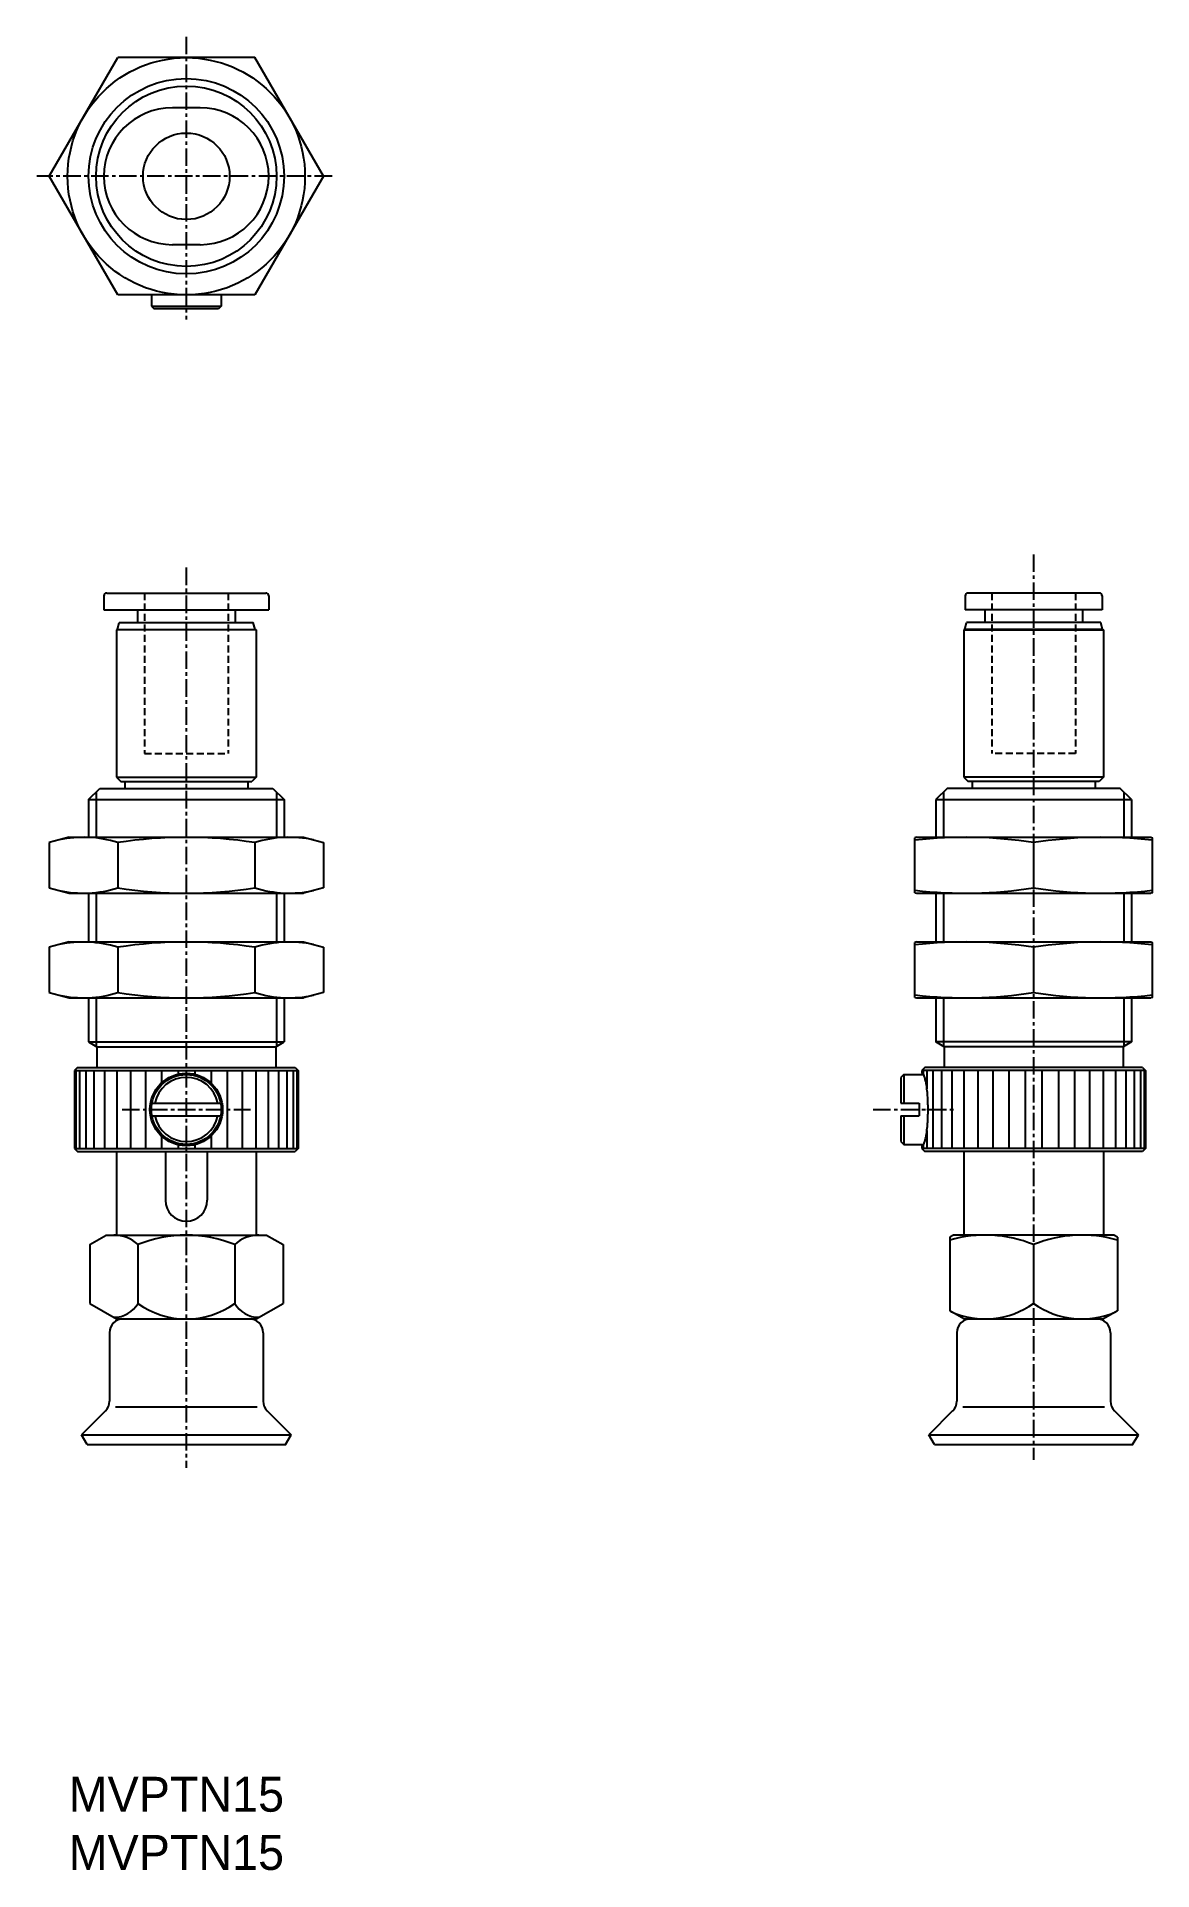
# Model space of a CAD drawing. Extents: x -103 to -23, y -8 to 123.
import ezdxf

# ---------------------------------------------------------------- set-up
doc = ezdxf.new("R2010")
doc.units = 0
doc.linetypes.add('CENTER', pattern=[2, 1.25, -0.25, 0.25, -0.25])
doc.linetypes.add('DASHED', pattern=[0.75, 0.5, -0.25])
doc.layers.get('0').update_dxf_attribs({"linetype": 'CONTINUOUS'})
doc.layers.add('CENTER', color=1, linetype='CENTER')

msp = doc.modelspace()

# ---------------------------------------------------------------- linework, layer by layer
at = {"color": 7, "linetype": 'CONTINUOUS'}
for p, q in [((-101.83, 113.47), (-96.92, 121.97)), ((-87.11, 121.97), (-96.92, 121.97)), ((-82.2, 113.47), (-87.11, 121.97)), ((-91.02, 118.37), (-93.02, 118.37)), ((-96.92, 104.97), (-101.83, 113.47)), ((-82.2, 113.47), (-87.11, 104.97)), ((-91.02, 108.57), (-93.02, 108.57)), ((-87.11, 104.97), (-96.92, 104.97)), ((-94.52, 104.97), (-94.52, 104.17)), ((-94.52, 104.17), (-89.52, 104.17)), ((-94.52, 104.17), (-94.32, 103.97)), ((-89.72, 103.97), (-94.32, 103.97)), ((-89.52, 104.17), (-89.72, 103.97)), ((-89.52, 104.97), (-89.52, 104.17)), ((-97.92, 83.41), (-97.92, 82.41)), ((-97.72, 83.61), (-86.32, 83.61)), ((-86.12, 83.41), (-86.12, 82.41)), ((-36.24, 83.41), (-36.24, 82.41)), ((-26.64, 83.61), (-36.04, 83.61)), ((-26.44, 83.41), (-26.44, 82.41)), ((-97.92, 82.41), (-86.12, 82.41)), ((-96.95, 81.01), (-96.82, 81.51)), ((-96.82, 81.51), (-87.22, 81.51)), ((-95.52, 82.41), (-95.52, 81.51)), ((-88.52, 82.41), (-88.52, 81.51)), ((-87.08, 81.01), (-87.22, 81.51)), ((-36.28, 81.01), (-36.14, 81.51)), ((-26.44, 82.41), (-36.24, 82.41)), ((-26.54, 81.51), (-36.14, 81.51)), ((-34.84, 82.41), (-34.84, 81.51)), ((-27.84, 82.41), (-27.84, 81.51)), ((-26.41, 81.01), (-26.54, 81.51)), ((-96.95, 81.01), (-97.02, 80.97)), ((-97.02, 80.97), (-97.02, 70.41)), ((-87.02, 80.97), (-97.02, 80.97)), ((-96.95, 81.01), (-87.08, 81.01)), ((-87.08, 81.01), (-87.02, 80.97)), ((-87.02, 80.97), (-87.02, 70.41)), ((-36.28, 81.01), (-36.34, 80.97)), ((-36.34, 80.97), (-36.34, 70.41)), ((-36.34, 80.97), (-26.34, 80.97)), ((-26.41, 81.01), (-36.28, 81.01)), ((-26.41, 81.01), (-26.34, 80.97)), ((-26.34, 80.97), (-26.34, 70.41)), ((-97.02, 70.41), (-87.02, 70.41)), ((-97.02, 70.41), (-96.72, 70.11)), ((-96.72, 70.11), (-87.32, 70.11)), ((-96.42, 70.11), (-96.42, 69.61)), ((-87.62, 70.11), (-87.62, 69.61)), ((-87.02, 70.41), (-87.32, 70.11)), ((-26.34, 70.41), (-36.34, 70.41)), ((-36.34, 70.41), (-36.04, 70.11)), ((-26.64, 70.11), (-36.04, 70.11)), ((-35.74, 70.11), (-35.74, 69.61)), ((-26.94, 70.11), (-26.94, 69.61)), ((-26.34, 70.41), (-26.64, 70.11)), ((-99.02, 68.81), (-98.22, 69.61)), ((-99.02, 68.81), (-85.02, 68.81)), ((-99.02, 68.81), (-99.02, 66.11)), ((-98.47, 69.35), (-98.47, 66.11)), ((-98.22, 69.61), (-85.82, 69.61)), ((-85.82, 69.61), (-85.02, 68.81)), ((-85.56, 69.35), (-85.56, 66.11)), ((-85.02, 68.81), (-85.02, 66.11)), ((-37.54, 69.61), (-38.34, 68.81)), ((-38.34, 68.81), (-24.34, 68.81)), ((-38.34, 68.81), (-38.34, 66.11)), ((-37.8, 69.35), (-37.8, 66.11)), ((-25.14, 69.61), (-37.54, 69.61)), ((-24.34, 68.81), (-25.14, 69.61)), ((-24.88, 69.35), (-24.88, 66.11)), ((-24.34, 68.81), (-24.34, 66.11)), ((-100.42, 66.11), (-101.83, 65.73)), ((-101.83, 65.73), (-101.83, 62.48)), ((-100.42, 66.11), (-83.62, 66.11)), ((-96.92, 65.73), (-96.92, 62.48)), ((-87.11, 65.73), (-87.11, 62.48)), ((-83.62, 66.11), (-82.2, 65.73)), ((-82.2, 65.73), (-82.2, 62.48)), ((-39.74, 66.11), (-39.84, 66.08)), ((-39.84, 62.13), (-39.84, 66.08)), ((-39.74, 66.11), (-22.94, 66.11)), ((-31.34, 65.73), (-31.34, 62.48)), ((-22.94, 66.11), (-22.84, 66.08)), ((-22.84, 62.13), (-22.84, 66.08)), ((-101.83, 62.48), (-100.42, 62.11)), ((-100.42, 62.11), (-83.62, 62.11)), ((-99.02, 62.11), (-99.02, 58.61)), ((-98.47, 62.11), (-98.47, 58.61)), ((-85.56, 62.11), (-85.56, 58.61)), ((-85.02, 62.11), (-85.02, 58.61)), ((-82.2, 62.48), (-83.62, 62.11)), ((-39.84, 62.13), (-39.74, 62.11)), ((-39.74, 62.11), (-22.94, 62.11)), ((-38.34, 62.11), (-38.34, 58.61)), ((-37.8, 62.11), (-37.8, 58.61)), ((-24.88, 62.11), (-24.88, 58.61)), ((-24.34, 62.11), (-24.34, 58.61)), ((-22.84, 62.13), (-22.94, 62.11)), ((-100.42, 58.61), (-101.83, 58.23)), ((-101.83, 58.23), (-101.83, 54.98)), ((-100.42, 58.61), (-83.62, 58.61)), ((-96.92, 58.23), (-96.92, 54.98)), ((-87.11, 58.23), (-87.11, 54.98)), ((-83.62, 58.61), (-82.2, 58.23)), ((-82.2, 58.23), (-82.2, 54.98)), ((-39.74, 58.61), (-39.84, 58.58)), ((-39.84, 54.63), (-39.84, 58.58)), ((-39.74, 58.61), (-22.94, 58.61)), ((-31.34, 58.23), (-31.34, 54.98)), ((-22.94, 58.61), (-22.84, 58.58)), ((-22.84, 54.63), (-22.84, 58.58)), ((-101.83, 54.98), (-100.42, 54.61)), ((-100.42, 54.61), (-83.62, 54.61)), ((-99.02, 54.61), (-99.02, 51.45)), ((-98.47, 54.61), (-98.47, 51.14)), ((-85.56, 54.61), (-85.56, 51.14)), ((-85.02, 54.61), (-85.02, 51.45)), ((-82.2, 54.98), (-83.62, 54.61)), ((-39.84, 54.63), (-39.74, 54.61)), ((-39.74, 54.61), (-22.94, 54.61)), ((-38.34, 54.61), (-38.34, 51.45)), ((-37.8, 54.61), (-37.8, 51.14)), ((-24.88, 54.61), (-24.88, 51.14)), ((-24.34, 54.61), (-24.34, 51.45)), ((-22.84, 54.63), (-22.94, 54.61)), ((-99.02, 51.45), (-85.02, 51.45)), ((-99.02, 51.45), (-98.42, 51.11)), ((-85.62, 51.11), (-85.02, 51.45)), ((-24.34, 51.45), (-38.34, 51.45)), ((-37.74, 51.11), (-38.34, 51.45)), ((-24.34, 51.45), (-24.94, 51.11)), ((-98.42, 51.11), (-85.62, 51.11)), ((-98.42, 51.11), (-98.42, 49.61)), ((-85.62, 51.11), (-85.62, 49.61)), ((-24.94, 51.11), (-37.74, 51.11)), ((-37.74, 51.11), (-37.74, 49.61)), ((-24.94, 51.11), (-24.94, 49.61)), ((-99.82, 49.61), (-100.02, 49.41)), ((-100.02, 49.41), (-84.02, 49.41)), ((-100.02, 49.41), (-100.02, 43.81)), ((-99.93, 49.41), (-99.93, 43.81)), ((-99.82, 49.61), (-84.22, 49.61)), ((-99.66, 49.41), (-99.66, 43.81)), ((-99.22, 49.41), (-99.22, 43.81)), ((-98.63, 49.41), (-98.63, 43.81)), ((-97.88, 49.41), (-97.88, 43.81)), ((-97, 49.41), (-97, 43.81)), ((-96.02, 49.41), (-96.02, 43.81)), ((-94.94, 49.41), (-94.94, 43.81)), ((-93.8, 49.41), (-93.8, 48.5)), ((-92.61, 49.41), (-92.61, 49.14)), ((-91.42, 49.41), (-91.42, 49.14)), ((-90.24, 49.41), (-90.24, 48.5)), ((-89.09, 49.41), (-89.09, 43.81)), ((-88.02, 49.41), (-88.02, 43.81)), ((-87.03, 49.41), (-87.03, 43.81)), ((-86.15, 49.41), (-86.15, 43.81)), ((-85.41, 49.41), (-85.41, 43.81)), ((-84.81, 49.41), (-84.81, 43.81)), ((-84.37, 49.41), (-84.37, 43.81)), ((-84.22, 49.61), (-84.02, 49.41)), ((-84.11, 49.41), (-84.11, 43.81)), ((-84.02, 49.41), (-84.02, 43.81)), ((-40.64, 49.11), (-40.84, 48.91)), ((-40.84, 48.91), (-40.84, 47.06)), ((-40.64, 49.11), (-39.22, 49.11)), ((-40.64, 49.11), (-40.64, 47.06)), ((-39.14, 49.61), (-39.34, 49.41)), ((-23.34, 49.41), (-39.34, 49.41)), ((-39.34, 49.41), (-39.34, 49.21)), ((-39.25, 49.41), (-39.25, 49.15)), ((-23.54, 49.61), (-39.14, 49.61)), ((-38.99, 49.41), (-38.99, 48.1)), ((-38.55, 49.41), (-38.55, 43.81)), ((-37.95, 49.41), (-37.95, 43.81)), ((-37.21, 49.41), (-37.21, 43.81)), ((-36.33, 49.41), (-36.33, 43.81)), ((-35.34, 49.41), (-35.34, 43.81)), ((-34.27, 49.41), (-34.27, 43.81)), ((-33.12, 49.41), (-33.12, 43.81)), ((-31.94, 49.41), (-31.94, 43.81)), ((-30.75, 49.41), (-30.75, 43.81)), ((-29.56, 49.41), (-29.56, 43.81)), ((-28.42, 49.41), (-28.42, 43.81)), ((-27.34, 49.41), (-27.34, 43.81)), ((-26.36, 49.41), (-26.36, 43.81)), ((-25.48, 49.41), (-25.48, 43.81)), ((-24.73, 49.41), (-24.73, 43.81)), ((-24.14, 49.41), (-24.14, 43.81)), ((-23.7, 49.41), (-23.7, 43.81)), ((-23.54, 49.61), (-23.34, 49.41)), ((-23.43, 49.41), (-23.43, 43.81)), ((-23.34, 49.41), (-23.34, 43.81)), ((-94.48, 47.06), (-89.56, 47.06)), ((-94.48, 46.16), (-89.56, 46.16)), ((-40.84, 47.06), (-39.54, 47.06)), ((-40.84, 46.16), (-39.54, 46.16)), ((-40.84, 46.16), (-40.84, 44.31)), ((-40.64, 46.16), (-40.64, 44.11)), ((-39.54, 47.06), (-39.54, 46.16)), ((-93.8, 44.71), (-93.8, 43.81)), ((-90.24, 44.71), (-90.24, 43.81)), ((-38.99, 45.11), (-38.99, 43.81)), ((-100.02, 43.81), (-84.02, 43.81)), ((-100.02, 43.81), (-99.82, 43.61)), ((-99.82, 43.61), (-84.22, 43.61)), ((-97.02, 43.61), (-97.02, 37.61)), ((-93.52, 43.61), (-93.52, 40.11)), ((-92.61, 44.08), (-92.61, 43.81)), ((-91.42, 44.08), (-91.42, 43.81)), ((-90.52, 43.61), (-90.52, 40.11)), ((-87.02, 43.61), (-87.02, 37.61)), ((-84.02, 43.81), (-84.22, 43.61)), ((-40.84, 44.31), (-40.64, 44.11)), ((-40.64, 44.11), (-39.22, 44.11)), ((-39.34, 44.01), (-39.34, 43.81)), ((-23.34, 43.81), (-39.34, 43.81)), ((-39.34, 43.81), (-39.14, 43.61)), ((-39.25, 44.06), (-39.25, 43.81)), ((-23.54, 43.61), (-39.14, 43.61)), ((-36.34, 43.61), (-36.34, 37.61)), ((-26.34, 43.61), (-26.34, 37.61)), ((-23.34, 43.81), (-23.54, 43.61)), ((-98.94, 36.93), (-97.77, 37.61)), ((-98.94, 36.93), (-98.94, 32.72)), ((-97.77, 37.61), (-86.27, 37.61)), ((-95.48, 36.93), (-95.48, 32.72)), ((-88.55, 36.93), (-88.55, 32.72)), ((-86.27, 37.61), (-85.09, 36.93)), ((-85.09, 36.93), (-85.09, 32.72)), ((-37.09, 37.61), (-37.34, 37.46)), ((-37.34, 37.46), (-37.34, 32.18)), ((-25.59, 37.61), (-37.09, 37.61)), ((-31.34, 36.93), (-31.34, 32.72)), ((-25.34, 37.46), (-25.59, 37.61)), ((-25.34, 37.46), (-25.34, 32.18)), ((-98.94, 32.72), (-97.02, 31.61)), ((-97.02, 31.61), (-87.02, 31.61)), ((-87.02, 31.61), (-85.09, 32.72)), ((-36.34, 31.61), (-37.34, 32.18)), ((-36.34, 31.61), (-26.34, 31.61)), ((-25.34, 32.18), (-26.34, 31.61)), ((-97.52, 30.61), (-97.52, 25.72)), ((-86.52, 30.61), (-86.52, 25.72)), ((-36.84, 30.61), (-36.84, 25.72)), ((-25.84, 30.61), (-25.84, 25.72)), ((-97.81, 25.01), (-99.52, 23.31)), ((-97.09, 25.31), (-86.94, 25.31)), ((-86.22, 25.01), (-84.52, 23.31)), ((-37.14, 25.01), (-38.84, 23.31)), ((-36.42, 25.31), (-26.27, 25.31)), ((-25.55, 25.01), (-23.84, 23.31)), ((-99.52, 23.31), (-84.52, 23.31)), ((-99.11, 22.61), (-99.52, 23.31)), ((-99.11, 22.61), (-84.92, 22.61)), ((-84.92, 22.61), (-84.52, 23.31)), ((-38.84, 23.31), (-23.84, 23.31)), ((-38.44, 22.61), (-38.84, 23.31)), ((-38.44, 22.61), (-24.25, 22.61)), ((-24.25, 22.61), (-23.84, 23.31))]:
    msp.add_line(p, q, dxfattribs=at)
at = {"color": 3, "linetype": 'DASHED'}
for p, q in [((-95.02, 83.61), (-95.02, 72.11)), ((-89.02, 83.61), (-89.02, 72.11)), ((-34.34, 83.61), (-34.34, 72.11)), ((-28.34, 83.61), (-28.34, 72.11)), ((-95.02, 72.11), (-89.02, 72.11)), ((-28.34, 72.11), (-34.34, 72.11))]:
    msp.add_line(p, q, dxfattribs=at)
at = {"color": 7, "linetype": 'CONTINUOUS'}
msp.add_lwpolyline([(-39.34, 44.01, 0.049127), (-39.26, 44.06, 0.049127), (-39.18, 44.2, 0.049127), (-39.1, 44.44, 0.049127), (-39.04, 44.77, 0.049127), (-38.98, 45.16, 0.049127), (-38.94, 45.61, 0.049127), (-38.92, 46.1, 0.049127), (-38.91, 46.61, 0.049127), (-38.92, 47.11, 0.049127), (-38.94, 47.6, 0.049127), (-38.98, 48.05, 0.049127), (-39.04, 48.44, 0.049127), (-39.1, 48.77, 0.049127), (-39.18, 49.01, 0.049127), (-39.26, 49.16, 0.049127), (-39.34, 49.21, -1)], format="xyb", dxfattribs=at)
for centre, radius in [((-92.02, 113.47), 8.5), ((-92.02, 113.47), 7), ((-92.02, 113.47), 6.46), ((-92.02, 113.47), 3.1), ((-92.02, 46.61), 2.6), ((-92.02, 46.61), 2.5)]:
    msp.add_circle(centre, radius, dxfattribs=at)
for centre, radius, start, end in [((-93.02, 113.47), 4.9, 90, 270), ((-91.02, 113.47), 4.9, 270, 90), ((-97.72, 83.41), 0.2, 90, 180), ((-86.32, 83.41), 0.2, 0, 90), ((-36.04, 83.41), 0.2, 90, 180), ((-26.64, 83.41), 0.2, 0, 90), ((-99.38, 57.98), 8.13, 72.433, 102.4323), ((-92.02, 34.16), 31.95, 81.1646, 98.8354), ((-84.65, 57.98), 8.13, 77.5671, 107.567), ((-36.25, 34.16), 31.95, 81.1646, 96.456), ((-26.44, 34.16), 31.95, 83.544, 98.8354), ((-99.38, 70.24), 8.13, 257.5671, 287.567), ((-92.02, 94.06), 31.95, 261.1646, 278.8354), ((-84.65, 70.24), 8.13, 252.433, 282.4322), ((-36.25, 94.06), 31.95, 263.544, 278.8354), ((-26.44, 94.06), 31.95, 261.1646, 276.456), ((-99.38, 50.48), 8.13, 72.433, 102.4323), ((-92.02, 26.66), 31.95, 81.1646, 98.8354), ((-84.65, 50.48), 8.13, 77.5671, 107.567), ((-36.25, 26.66), 31.95, 81.1646, 96.456), ((-26.44, 26.66), 31.95, 83.544, 98.8354), ((-99.38, 62.74), 8.13, 257.5671, 287.567), ((-92.02, 86.56), 31.95, 261.1646, 278.8354), ((-84.65, 62.74), 8.13, 252.433, 282.4322), ((-36.25, 86.56), 31.95, 263.544, 278.8354), ((-26.44, 86.56), 31.95, 261.1646, 276.456), ((-92.02, 46.61), 2.3, 11.2828, 168.7172), ((-92.02, 46.61), 2.3, 191.2828, 348.7172), ((-92.02, 40.11), 1.5, 180, 0), ((-97.21, 35.06), 2.55, 47.1167, 90), ((-92.02, 28.45), 9.16, 67.7807, 112.2193), ((-86.82, 35.06), 2.55, 90, 132.8833), ((-34.81, 28.45), 9.16, 67.7807, 106.0709), ((-27.88, 28.45), 9.16, 73.9291, 112.2193), ((-96.52, 30.61), 1, 90, 180), ((-97.21, 33.72), 2, 270, 330), ((-92.02, 37.55), 5.95, 234.3686, 305.6314), ((-86.82, 33.72), 2, 210, 270), ((-87.52, 30.61), 1, 0, 90), ((-34.81, 37.55), 5.95, 245.6314, 305.6314), ((-35.84, 30.61), 1, 90, 180), ((-27.88, 37.55), 5.95, 234.3686, 294.3686), ((-26.84, 30.61), 1, 0, 90), ((-98.52, 25.72), 1, 315, 0), ((-85.52, 25.72), 1, 180, 225), ((-37.84, 25.72), 1, 315, 0), ((-24.84, 25.72), 1, 180, 225)]:
    msp.add_arc(centre, radius, start, end, dxfattribs=at)
for p in [(-82.2, 113.47), (-92.02, 22.61), (-84.92, 22.61), (-31.34, 22.61), (-24.25, 22.61)]:
    msp.add_point(p, dxfattribs=at)
at = {"layer": 'CENTER', "color": 1, "linetype": 'CENTER'}
for p, q in [((-92.02, 123.47), (-92.02, 103.21)), ((-81.58, 113.47), (-102.73, 113.47)), ((-92.02, 85.43), (-92.02, 20.94)), ((-31.34, 86.37), (-31.34, 21.52)), ((-96.62, 46.61), (-87.42, 46.61)), ((-42.84, 46.61), (-36.91, 46.61))]:
    msp.add_line(p, q, dxfattribs=at)
msp.add_point((-92.02, 113.47), dxfattribs=at)

# ---------------------------------------------------------------- texts
at = {"color": 7, "linetype": 'CONTINUOUS'}
for p in [(-100.44, -3.7), (-100.44, -7.87)]:
    msp.add_text('MVPTN15', height=2.5, dxfattribs=at).set_placement(p)

doc.saveas('drawing.dxf')
